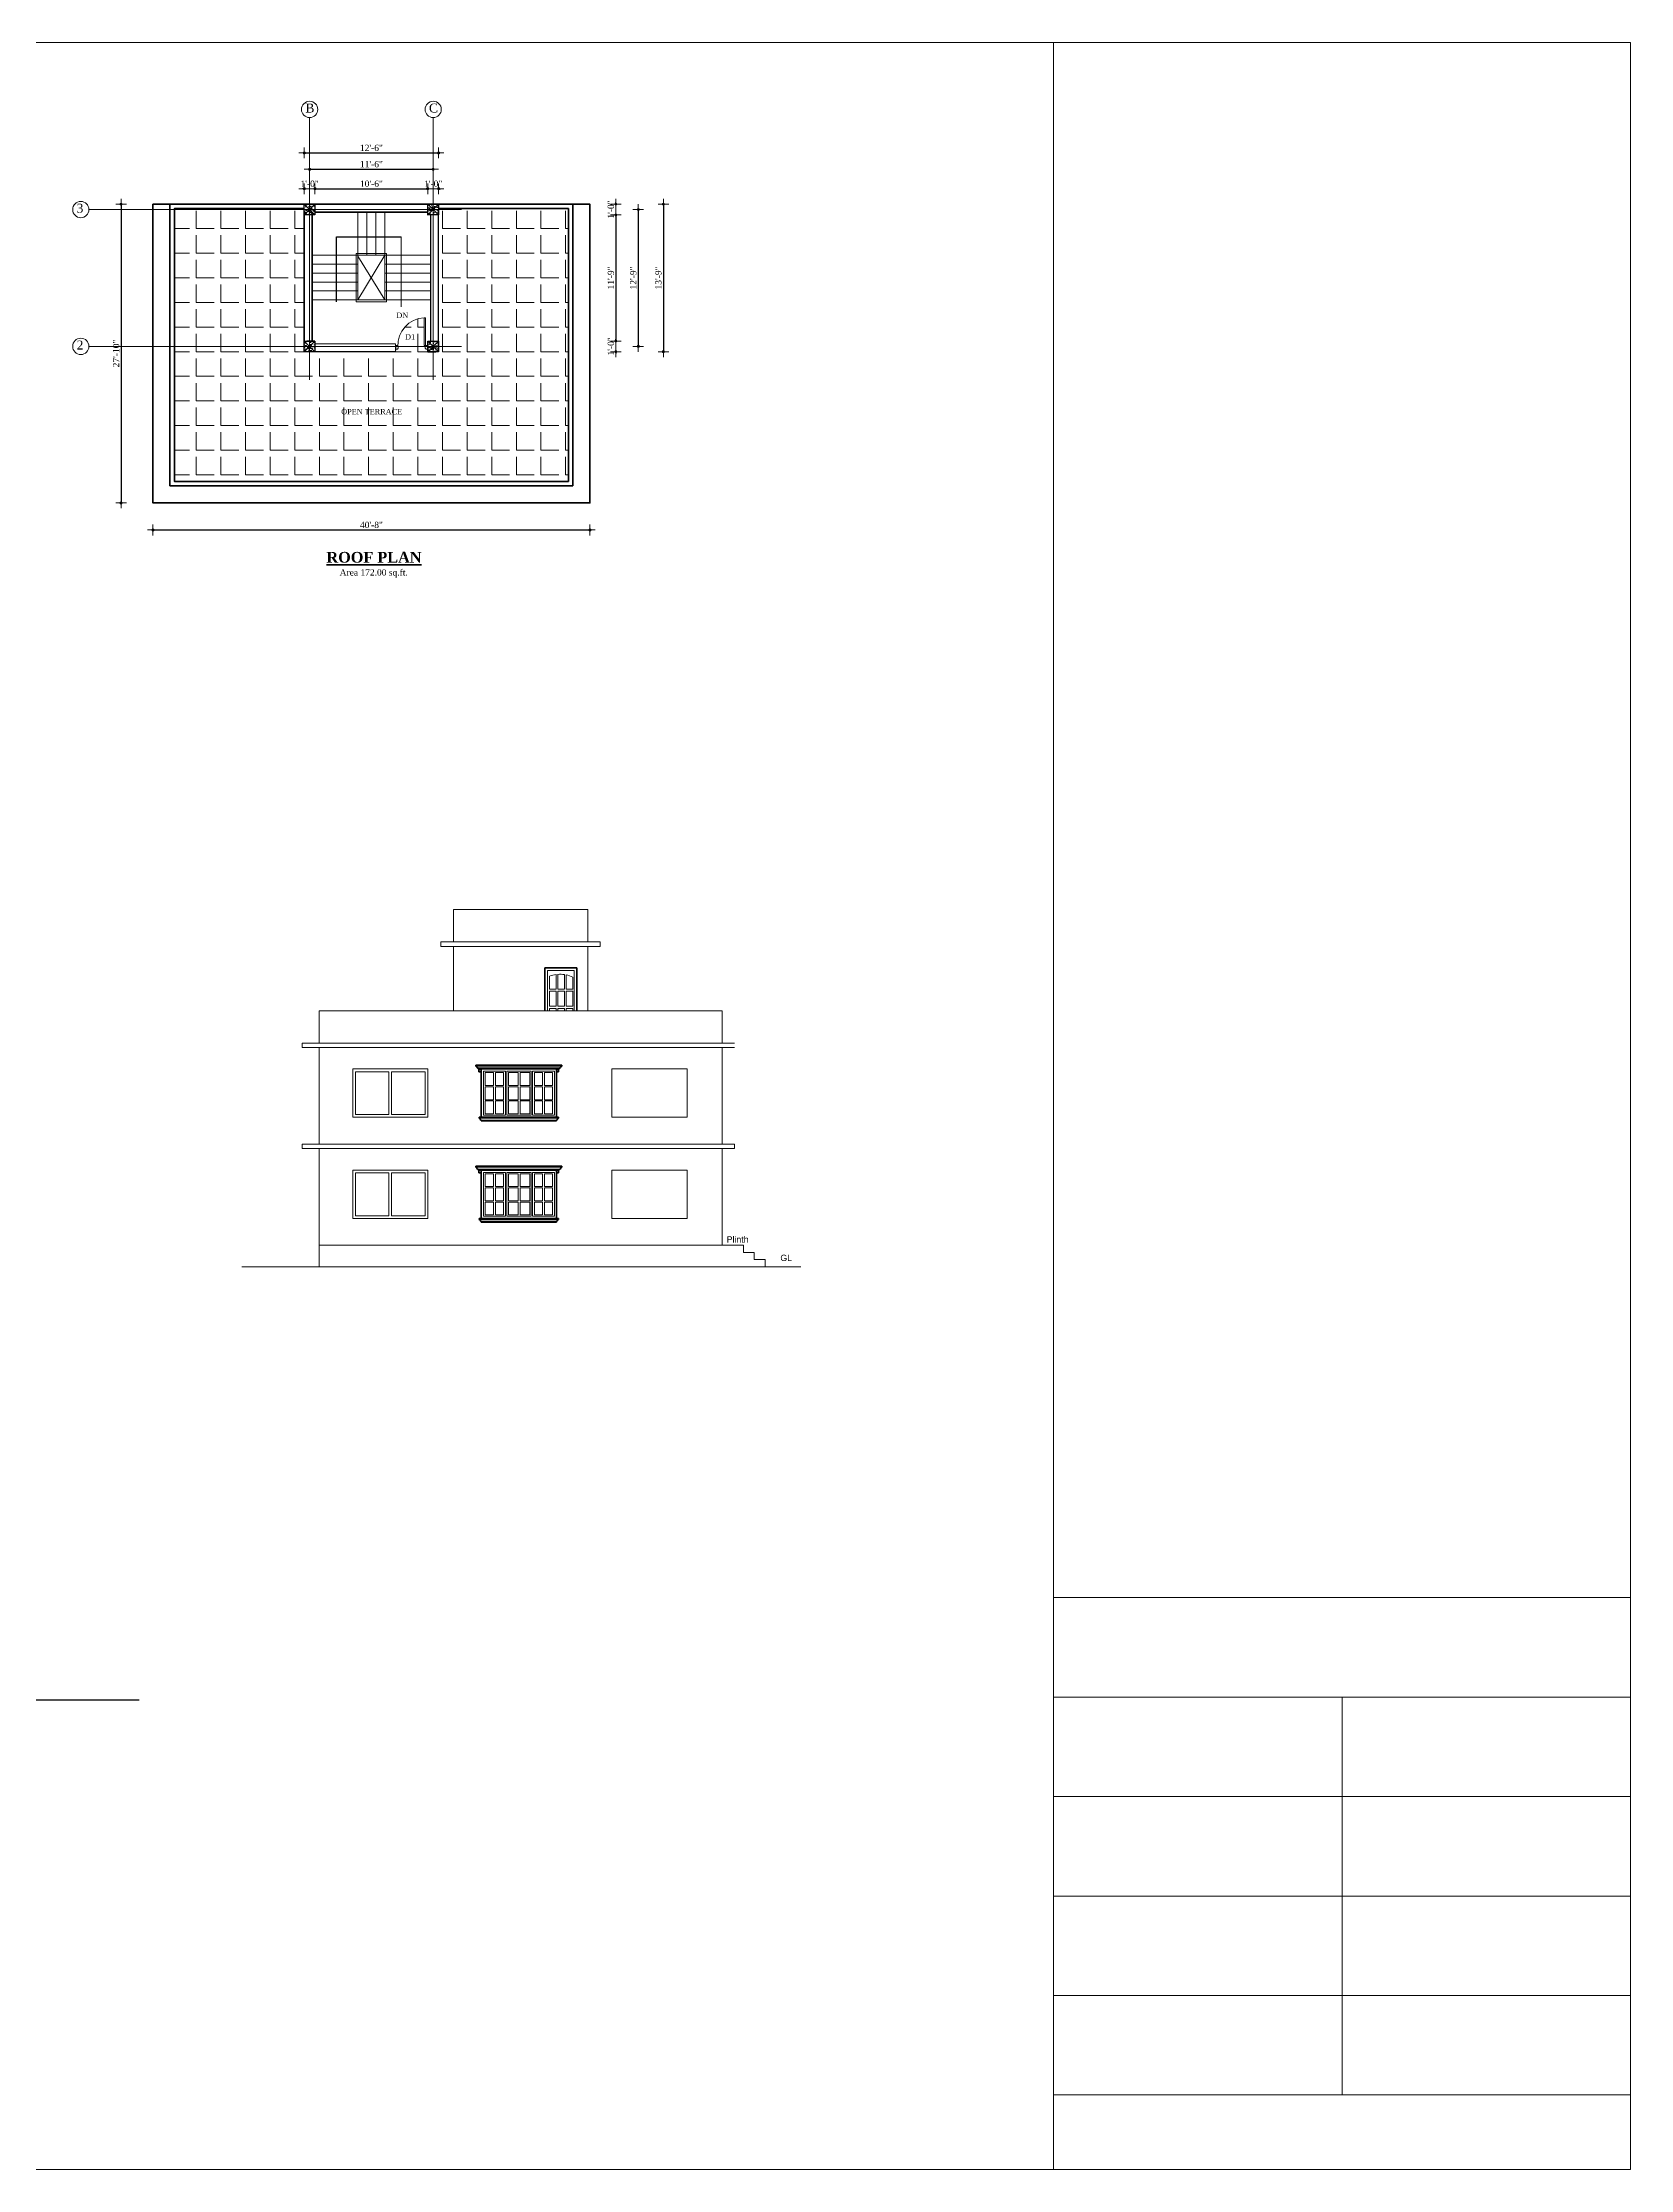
# Model space of a CAD drawing. Header units: inches. Extents: x 897 to 49934, y -34925 to -18564.
# Drawn here: x 9100 to 10873, y -27149 to -24773 of the extents above; entities that cross this region are included whole.
import ezdxf

# ---------------------------------------------------------------- set-up
doc = ezdxf.new("R2010")
doc.units = ezdxf.units.IN
doc.header["$LTSCALE"] = 35
doc.header["$MEASUREMENT"] = 0
doc.header["$PDMODE"] = 34
for name, color, linetype, lineweight in [('CORNICE', 150, 'Continuous', 9), ('DIMENSION', 115, 'Continuous', 15), ('DOOR ELEVATION', 21, 'Continuous', 15), ('ELEVATION', 30, 'Continuous', 35), ('HACTH', 8, 'Continuous', 13), ('SES- Door&Window', 21, 'Continuous', 15), ('SES-DIMENSION', 142, 'Continuous', 13), ('SES-Elevation', 4, 'Continuous', 15), ('SES-HACTH', 8, 'Continuous', 13), ('SES-Leader', 2, 'Continuous', 15), ('SES-REBARS', 1, 'Continuous', 40), ('SES-Set Back Line', 2, 'Continuous', 15), ('SES-Staircase', 134, 'Continuous', 13), ('SES-TEXT', 3, 'Continuous', 20), ('SES-TitleText', 7, 'Continuous', 40), ('SES-Wall Plan', 6, 'Continuous', 30), ('WINDOW FRAME', 3, 'Continuous', 15)]:
    doc.layers.add(name, color=color, linetype=linetype, lineweight=lineweight)
doc.layers.add('Layer 1', color=7, linetype='Continuous')
doc.styles.add('7 INCH', font='times.ttf', dxfattribs={"height": 7})
doc.styles.add('SES-ARAIL', font='times.ttf', dxfattribs={"height": 6})
doc.styles.add('SES-Title Text', font='times.ttf', dxfattribs={"height": 10})
doc.styles.get("Standard").update_dxf_attribs({"font": 'arial.ttf'})
doc.dimstyles.new('7 INCH', dxfattribs={"dimscale": 0, "dimtxt": 7, "dimasz": 1, "dimexe": 2, "dimexo": 9, "dimgap": 2, "dimtad": 1, "dimdec": 0, "dimzin": 3, "dimdsep": 46, "dimlunit": 4, "dimtxsty": '7 INCH', "dimblk": 'DIM', "dimcen": 3, "dimdle": 3, "dimse1": 1, "dimse2": 1, "dimclrd": 256, "dimclre": 256, "dimclrt": 7, "dimadec": 1, "dimazin": 2, "dimtfac": 1, "dimtdec": 0, "dimtix": 1, "dimtofl": 0, "dimtmove": 2, "dimatfit": 3, "dimldrblk": 'ARW', "dimfxl": 2, "dimfrac": 2, "dimtolj": 2, "dimtzin": 0, "dimarcsym": 0})

# ---------------------------------------------------------------- blocks, each defined once
blk = doc.blocks.new('c11')
at = {"layer": 'SES-HACTH', "linetype": 'ByBlock'}
h = blk.add_hatch(dxfattribs=at)
h.set_pattern_fill('AR-CONC', color=256)
h.set_pattern_definition([(50, (-20422.33, 19414.4167), (7.1726018, -0.6275213), [0.75, -8.25]), (355, (-20422.33, 19414.417), (-1.3875133, 7.5219213), [0.6, -6.6]), (100.451444, (-20421.732, 19414.3644), (5.7850885, 6.8943999), [0.637402, -7.0114211]), (46.1842, (-20422.33, 19416.417), (10.6724133, -1.6551928), [1.125, -12.375]), (96.635635, (-20421.441, 19416.279), (9.3466195, 9.741186), [0.9561034, -10.5171376]), (351.184164, (-20422.33, 19416.417), (9.3466195, 9.741186), [0.9, -9.9]), (21, (-20421.33, 19415.9167), (5.9690705, -4.0261889), [0.75, -8.25]), (326, (-20421.33, 19415.917), (2.4331533, 7.2515005), [0.6, -6.6]), (71.451445, (-20420.8325, 19415.581), (8.4022238, 3.2253115), [0.6374019, -7.0114211]), (37.5, (-20422.33, 19414.4167), (0.12159855, 3.32893854), [0, -6.52, 0, -6.7, 0, -6.625]), (7.5, (-20422.33, 19414.4167), (2.63069537, 3.9441171), [0, -3.82, 0, -6.37, 0, -2.525]), (327.5, (-20424.56, 19414.4167), (5.33822436, -0.22554872), [0, -2.5, 0, -7.8, 0, -10.35]), (317.5, (-20425.56, 19414.4167), (5.8318617, 1.0010498), [0, -3.25, 0, -5.18, 0, -7.35])])
h.paths.add_polyline_path([(-6, 6), (-6, -6), (6, -6), (6, 6)])
for p, q in [((-6, 6), (6, -6)), ((6, 6), (-6, -6))]:
    blk.add_line(p, q, dxfattribs=at)
at = {"layer": 'SES-Wall Plan', "linetype": 'ByBlock'}
blk.add_lwpolyline([(-6, 6), (6, 6), (6, -6), (-6, -6)], close=True, dxfattribs=at)
blk = doc.blocks.new('DIM')
at = {"layer": 'SES-DIMENSION'}
h = blk.add_hatch(color=256, dxfattribs=at)
h.paths.add_polyline_path([(0, 1.28), (0, 0), (1.28, 0, 0.414214)])
h.paths.add_polyline_path([(1.28, 0), (0, 0), (0, -1.28, 0.414214)])
h.paths.add_polyline_path([(0, 0), (-1.28, 0, 0.414214), (0, -1.28)])
h.paths.add_polyline_path([(0, 1.28, 0.414214), (-1.28, 0), (0, 0)])
for p, q in [((0, 6), (0, -6)), ((-6, 0), (6, 0))]:
    blk.add_line(p, q, dxfattribs=at)
blk.add_circle((0, 0), 1.28, dxfattribs=at)
blk = doc.blocks.new('3ls')
at = {"layer": 'SES- Door&Window'}
for p, q in [((-36, -2.5), (-34, -2.5)), ((-36, -6.5), (-33.5, -6.5)), ((-34, -2.5), (-33, -3.5)), ((-33.5, -6.5), (-33.5, -5)), ((-33.5, -5), (-33, -5)), ((-33, -5), (-33, -3.5)), ((-2, -2.5), (-3, -3.5)), ((-3, -5), (-3, -3.5)), ((-2.5, -5), (-3, -5)), ((-2.5, -6.5), (-2.5, -5)), ((0, -6.5), (-2.5, -6.5)), ((0, -2.5), (-2, -2.5))]:
    blk.add_line(p, q, dxfattribs=at)
blk.add_lwpolyline([(-2.5, -6.5), (-2.5, -37.5), (-4, -37.5), (-4, -6.5)], close=True, dxfattribs=at)
blk.add_arc((-2.5, -6.5), 31, 177.2298, 267.2298, dxfattribs=at)
at = {"layer": 'SES-Wall Plan', "color": 6, "ltscale": 2}
for p, q in [((-36, -6.5), (-36, -1.5)), ((0, -6.5), (0, -1.5))]:
    blk.add_line(p, q, dxfattribs=at)
blk = doc.blocks.new('*D1019')
at = {"layer": 'Defpoints', "color": 0, "transparency": 16777216}
for p in [(9404.1, -24936), (9392.1, -24953.2), (9404.1, -24953.2)]:
    blk.add_point(p, dxfattribs=at)
at = {"layer": 'SES-DIMENSION', "lineweight": -2, "transparency": 16777216}
for p, q in [((9391.1, -24936), (9390.1, -24936)), ((9405.1, -24936), (9406.1, -24936))]:
    blk.add_line(p, q, dxfattribs=at)
blk.add_blockref('DIM', (9392.1, -24936), dxfattribs=at)
at = {"layer": 'SES-DIMENSION', "lineweight": -2, "transparency": 16777216, "rotation": 180}
blk.add_blockref('DIM', (9404.1, -24936), dxfattribs=at)
at = {"layer": 'SES-DIMENSION', "color": 7, "transparency": 16777216, "insert": (9398.1, -24930.4), "char_height": 7, "attachment_point": 5, "style": '7 INCH'}
blk.add_mtext('\\A2;1\'-0"', dxfattribs=at)
blk = doc.blocks.new('ARW')
at = {"layer": 'SES-DIMENSION'}
blk.add_lwpolyline([(10, 0, 0, 6, 0), (0, 0, 0, 0, 0), (10, 0, 0, 0, 0)], format="xyseb", dxfattribs=at)
blk = doc.blocks.new('*D1020')
at = {"layer": 'Defpoints', "color": 0, "transparency": 16777216}
for p in [(9530.1, -24936), (9404.1, -24953.2), (9530.1, -24953.2)]:
    blk.add_point(p, dxfattribs=at)
at = {"layer": 'SES-DIMENSION', "lineweight": -2, "transparency": 16777216}
blk.add_line((9405.1, -24936), (9529.1, -24936), dxfattribs=at)
at = {"layer": 'SES-DIMENSION', "lineweight": -2, "transparency": 16777216, "rotation": 180}
blk.add_blockref('DIM', (9404.1, -24936), dxfattribs=at)
at = {"layer": 'SES-DIMENSION', "lineweight": -2, "transparency": 16777216}
blk.add_blockref('DIM', (9530.1, -24936), dxfattribs=at)
at = {"layer": 'SES-DIMENSION', "color": 7, "transparency": 16777216, "insert": (9467.1, -24930.4), "char_height": 7, "attachment_point": 5, "style": '7 INCH'}
blk.add_mtext('\\A2;10\'-6"', dxfattribs=at)
blk = doc.blocks.new('*D1021')
at = {"layer": 'Defpoints', "color": 0, "transparency": 16777216}
for p in [(9542.1, -24936), (9530.1, -24953.2), (9542.1, -24953.2)]:
    blk.add_point(p, dxfattribs=at)
at = {"layer": 'SES-DIMENSION', "lineweight": -2, "transparency": 16777216}
for p, q in [((9529.1, -24936), (9528.1, -24936)), ((9543.1, -24936), (9544.1, -24936))]:
    blk.add_line(p, q, dxfattribs=at)
blk.add_blockref('DIM', (9530.1, -24936), dxfattribs=at)
at = {"layer": 'SES-DIMENSION', "lineweight": -2, "transparency": 16777216, "rotation": 180}
blk.add_blockref('DIM', (9542.1, -24936), dxfattribs=at)
at = {"layer": 'SES-DIMENSION', "color": 7, "transparency": 16777216, "insert": (9536.1, -24930.4), "char_height": 7, "attachment_point": 5, "style": '7 INCH'}
blk.add_mtext('\\A2;1\'-0"', dxfattribs=at)
blk = doc.blocks.new('*D1022')
at = {"layer": 'Defpoints', "color": 0, "transparency": 16777216}
for p in [(9536.1, -24914.2), (9398.1, -24953.2), (9536.1, -24953.2)]:
    blk.add_point(p, dxfattribs=at)
at = {"layer": 'SES-DIMENSION', "lineweight": -2, "transparency": 16777216}
blk.add_line((9399.1, -24914.2), (9535.1, -24914.2), dxfattribs=at)
at = {"layer": 'SES-DIMENSION', "lineweight": -2, "transparency": 16777216, "rotation": 180}
blk.add_blockref('DIM', (9398.1, -24914.2), dxfattribs=at)
at = {"layer": 'SES-DIMENSION', "lineweight": -2, "transparency": 16777216}
blk.add_blockref('DIM', (9536.1, -24914.2), dxfattribs=at)
at = {"layer": 'SES-DIMENSION', "color": 7, "transparency": 16777216, "insert": (9467.1, -24908.6), "char_height": 7, "attachment_point": 5, "style": '7 INCH'}
blk.add_mtext('\\A2;11\'-6"', dxfattribs=at)
blk = doc.blocks.new('*D1023')
at = {"layer": 'Defpoints', "color": 0, "transparency": 16777216}
for p in [(9542.1, -24895.9), (9392.1, -24953.2), (9542.1, -24953.2)]:
    blk.add_point(p, dxfattribs=at)
at = {"layer": 'SES-DIMENSION', "lineweight": -2, "transparency": 16777216}
blk.add_line((9393.1, -24895.9), (9541.1, -24895.9), dxfattribs=at)
at = {"layer": 'SES-DIMENSION', "lineweight": -2, "transparency": 16777216, "rotation": 180}
blk.add_blockref('DIM', (9392.1, -24895.9), dxfattribs=at)
at = {"layer": 'SES-DIMENSION', "lineweight": -2, "transparency": 16777216}
blk.add_blockref('DIM', (9542.1, -24895.9), dxfattribs=at)
at = {"layer": 'SES-DIMENSION', "color": 7, "transparency": 16777216, "insert": (9467.1, -24890.4), "char_height": 7, "attachment_point": 5, "style": '7 INCH'}
blk.add_mtext('\\A2;12\'-6"', dxfattribs=at)
blk = doc.blocks.new('*D1024')
at = {"layer": 'Defpoints', "color": 0, "transparency": 16777216}
for p in [(9542.1, -24953.2), (9542.1, -24965.2), (9740.1, -24965.2)]:
    blk.add_point(p, dxfattribs=at)
at = {"layer": 'SES-DIMENSION', "lineweight": -2, "transparency": 16777216}
for p, q in [((9740.1, -24952.2), (9740.1, -24951.2)), ((9740.1, -24966.2), (9740.1, -24967.2))]:
    blk.add_line(p, q, dxfattribs=at)
for p, rotation in [((9740.1, -24953.2), 270), ((9740.1, -24965.2), 90)]:
    blk.add_blockref('DIM', p, dxfattribs=dict(at, rotation=rotation))
at = {"layer": 'SES-DIMENSION', "color": 7, "transparency": 16777216, "insert": (9734.6, -24959.2), "char_height": 7, "attachment_point": 5, "rotation": 90, "style": '7 INCH'}
blk.add_mtext('\\A2;1\'-0"', dxfattribs=at)
blk = doc.blocks.new('*D1025')
at = {"layer": 'Defpoints', "color": 0, "transparency": 16777216}
for p in [(9542.1, -24965.2), (9539.1, -25106.1), (9740.1, -25106.1)]:
    blk.add_point(p, dxfattribs=at)
at = {"layer": 'SES-DIMENSION', "lineweight": -2, "transparency": 16777216}
blk.add_line((9740.1, -24966.2), (9740.1, -25105.1), dxfattribs=at)
for p, rotation in [((9740.1, -24965.2), 90), ((9740.1, -25106.1), 270)]:
    blk.add_blockref('DIM', p, dxfattribs=dict(at, rotation=rotation))
at = {"layer": 'SES-DIMENSION', "color": 7, "transparency": 16777216, "insert": (9734.6, -25035.7), "char_height": 7, "attachment_point": 5, "rotation": 90, "style": '7 INCH'}
blk.add_mtext('\\A2;11\'-9"', dxfattribs=at)
blk = doc.blocks.new('*D1026')
at = {"layer": 'Defpoints', "color": 0, "transparency": 16777216}
for p in [(9539.1, -25106.1), (9539.1, -25118.1), (9740.1, -25118.1)]:
    blk.add_point(p, dxfattribs=at)
at = {"layer": 'SES-DIMENSION', "lineweight": -2, "transparency": 16777216}
for p, q in [((9740.1, -25105.1), (9740.1, -25104.1)), ((9740.1, -25119.1), (9740.1, -25120.1))]:
    blk.add_line(p, q, dxfattribs=at)
for p, rotation in [((9740.1, -25106.1), 270), ((9740.1, -25118.1), 90)]:
    blk.add_blockref('DIM', p, dxfattribs=dict(at, rotation=rotation))
at = {"layer": 'SES-DIMENSION', "color": 7, "transparency": 16777216, "insert": (9734.6, -25112.1), "char_height": 7, "attachment_point": 5, "rotation": 90, "style": '7 INCH'}
blk.add_mtext('\\A2;1\'-0"', dxfattribs=at)
blk = doc.blocks.new('*D1027')
at = {"layer": 'Defpoints', "color": 0, "transparency": 16777216}
for p in [(9542.1, -24959.2), (9542.1, -25112.1), (9765.1, -25112.1)]:
    blk.add_point(p, dxfattribs=at)
at = {"layer": 'SES-DIMENSION', "lineweight": -2, "transparency": 16777216}
blk.add_line((9765.1, -24960.2), (9765.1, -25111.1), dxfattribs=at)
for p, rotation in [((9765.1, -24959.2), 90), ((9765.1, -25112.1), 270)]:
    blk.add_blockref('DIM', p, dxfattribs=dict(at, rotation=rotation))
at = {"layer": 'SES-DIMENSION', "color": 7, "transparency": 16777216, "insert": (9759.6, -25035.7), "char_height": 7, "attachment_point": 5, "rotation": 90, "style": '7 INCH'}
blk.add_mtext('\\A2;12\'-9"', dxfattribs=at)
blk = doc.blocks.new('*D1028')
at = {"layer": 'Defpoints', "color": 0, "transparency": 16777216}
for p in [(9542.1, -24953.2), (9542.1, -25118.1), (9793.2, -25118.1)]:
    blk.add_point(p, dxfattribs=at)
at = {"layer": 'SES-DIMENSION', "lineweight": -2, "transparency": 16777216}
blk.add_line((9793.2, -24954.2), (9793.2, -25117.1), dxfattribs=at)
for p, rotation in [((9793.2, -24953.2), 90), ((9793.2, -25118.1), 270)]:
    blk.add_blockref('DIM', p, dxfattribs=dict(at, rotation=rotation))
at = {"layer": 'SES-DIMENSION', "color": 7, "transparency": 16777216, "insert": (9787.6, -25035.7), "char_height": 7, "attachment_point": 5, "rotation": 90, "style": '7 INCH'}
blk.add_mtext('\\A2;13\'-9"', dxfattribs=at)
blk = doc.blocks.new('*D1029')
at = {"layer": 'Defpoints', "color": 0, "transparency": 16777216}
for p in [(9223.1, -24953.2), (9187.5, -25287), (9223.1, -25287)]:
    blk.add_point(p, dxfattribs=at)
at = {"layer": 'SES-DIMENSION', "lineweight": -2, "transparency": 16777216}
blk.add_line((9187.5, -24954.2), (9187.5, -25286), dxfattribs=at)
for p, rotation in [((9187.5, -24953.2), 90), ((9187.5, -25287), 270)]:
    blk.add_blockref('DIM', p, dxfattribs=dict(at, rotation=rotation))
at = {"layer": 'SES-DIMENSION', "color": 7, "transparency": 16777216, "insert": (9182, -25120.1), "char_height": 7, "attachment_point": 5, "rotation": 90, "style": '7 INCH'}
blk.add_mtext('\\A2;27\'-10"', dxfattribs=at)
blk = doc.blocks.new('*D1030')
at = {"layer": 'Defpoints', "color": 0, "transparency": 16777216}
for p in [(9223.1, -25287), (9711.1, -25287), (9711.1, -25317.2)]:
    blk.add_point(p, dxfattribs=at)
at = {"layer": 'SES-DIMENSION', "lineweight": -2, "transparency": 16777216}
blk.add_line((9224.1, -25317.2), (9710.1, -25317.2), dxfattribs=at)
at = {"layer": 'SES-DIMENSION', "lineweight": -2, "transparency": 16777216, "rotation": 180}
blk.add_blockref('DIM', (9223.1, -25317.2), dxfattribs=at)
at = {"layer": 'SES-DIMENSION', "lineweight": -2, "transparency": 16777216}
blk.add_blockref('DIM', (9711.1, -25317.2), dxfattribs=at)
at = {"layer": 'SES-DIMENSION', "color": 7, "transparency": 16777216, "insert": (9467.1, -25311.6), "char_height": 7, "attachment_point": 5, "style": '7 INCH'}
blk.add_mtext('\\A2;40\'-8"', dxfattribs=at)
blk = doc.blocks.new('dfdsa')
at = {"layer": 'CORNICE'}
for p, q in [((59732.9, -14585.2), (59636.9, -14585.2)), ((59730.6, -14587.3), (59639.2, -14587.3)), ((59730.1, -14587.8), (59639.7, -14587.8)), ((59642.9, -14589), (59640.4, -14589)), ((59642.9, -14591), (59640.4, -14591)), ((59726.9, -14589), (59729.4, -14589)), ((59726.9, -14591), (59729.4, -14591)), ((59729.2, -14643.5), (59640.6, -14643.5)), ((59726.9, -14645.5), (59642.9, -14645.5))]:
    blk.add_line(p, q, dxfattribs=at)
at = {"layer": 'ELEVATION', "linetype": 'Continuous'}
for p, q in [((59732.9, -14584.2), (59636.9, -14584.2)), ((59636.9, -14585.2), (59636.9, -14584.2)), ((59636.9, -14585.2), (59636.9, -14584.2)), ((59639.2, -14587.3), (59639.2, -14587.8)), ((59639.7, -14587.8), (59639.2, -14587.8)), ((59639.7, -14587.8), (59639.7, -14588.5)), ((59640.4, -14588.5), (59639.7, -14588.5)), ((59640.4, -14588.5), (59640.4, -14591.5)), ((59640.4, -14588.5), (59729.4, -14588.5)), ((59729.4, -14588.5), (59730.1, -14588.5)), ((59729.4, -14588.5), (59729.4, -14591.5)), ((59730.1, -14587.8), (59730.6, -14587.8)), ((59730.1, -14587.8), (59730.1, -14588.5)), ((59730.6, -14587.3), (59730.6, -14587.8)), ((59732.9, -14585.2), (59732.9, -14584.2)), ((59732.9, -14585.2), (59732.9, -14584.2)), ((59642.9, -14591.5), (59640.4, -14591.5)), ((59726.9, -14591.5), (59729.4, -14591.5)), ((59640.6, -14643.5), (59640.6, -14642.5)), ((59729.2, -14642.5), (59640.6, -14642.5)), ((59642.9, -14645.5), (59642.9, -14646.5)), ((59726.9, -14646.5), (59642.9, -14646.5)), ((59726.9, -14645.5), (59726.9, -14646.5)), ((59729.2, -14643.5), (59729.2, -14642.5))]:
    blk.add_line(p, q, dxfattribs=at)
blk.add_lwpolyline([(59642.9, -14588.5), (59726.9, -14588.5), (59726.9, -14642.5), (59642.9, -14642.5)], close=True, dxfattribs=at)
for centre, start, end in [((59636.6, -14586.5), 11.637, 78.363), ((59639.2, -14586), 191.637, 270), ((59730.6, -14586), 270, 348.363), ((59733.2, -14586.5), 101.637, 168.363), ((59640.4, -14644.8), 11.637, 78.363), ((59642.9, -14644.2), 191.637, 270), ((59726.9, -14644.2), 270, 348.363), ((59729.4, -14644.8), 101.637, 168.363)]:
    blk.add_arc(centre, 1.29, start, end, dxfattribs=at)
at = {"layer": 'HACTH', "ltscale": 2}
for points in [[(59647.4, -14592.5), (59656.5, -14592.5), (59656.5, -14606.9), (59647.4, -14606.9)], [(59647.4, -14608.3), (59656.5, -14608.3), (59656.5, -14622.8), (59647.4, -14622.8)], [(59658.8, -14592.5), (59667.9, -14592.5), (59667.9, -14606.9), (59658.8, -14606.9)], [(59658.8, -14608.3), (59667.9, -14608.3), (59667.9, -14622.8), (59658.8, -14622.8)], [(59673.3, -14592.5), (59684.2, -14592.5), (59684.2, -14606.9), (59673.3, -14606.9)], [(59673.3, -14608.3), (59684.2, -14608.3), (59684.2, -14622.8), (59673.3, -14622.8)], [(59686.4, -14592.5), (59697.3, -14592.5), (59697.3, -14606.9), (59686.4, -14606.9)], [(59686.4, -14608.3), (59697.3, -14608.3), (59697.3, -14622.8), (59686.4, -14622.8)], [(59702.3, -14592.5), (59711.4, -14592.5), (59711.4, -14606.9), (59702.3, -14606.9)], [(59702.3, -14608.3), (59711.4, -14608.3), (59711.4, -14622.8), (59702.3, -14622.8)], [(59713.6, -14592.5), (59722.7, -14592.5), (59722.7, -14606.9), (59713.6, -14606.9)], [(59713.6, -14608.3), (59722.7, -14608.3), (59722.7, -14622.8), (59713.6, -14622.8)], [(59647.4, -14624.1), (59656.5, -14624.1), (59656.5, -14638.5), (59647.4, -14638.5)], [(59658.8, -14624.1), (59667.9, -14624.1), (59667.9, -14638.5), (59658.8, -14638.5)], [(59673.3, -14624.1), (59684.2, -14624.1), (59684.2, -14638.5), (59673.3, -14638.5)], [(59686.4, -14624.1), (59697.3, -14624.1), (59697.3, -14638.5), (59686.4, -14638.5)], [(59702.3, -14624.1), (59711.4, -14624.1), (59711.4, -14638.5), (59702.3, -14638.5)], [(59713.6, -14624.1), (59722.7, -14624.1), (59722.7, -14638.5), (59713.6, -14638.5)]]:
    blk.add_lwpolyline(points, close=True, dxfattribs=at)
at = {"layer": 'WINDOW FRAME'}
for points in [[(59645.4, -14591), (59669.9, -14591), (59669.9, -14640), (59645.4, -14640)], [(59671.4, -14591), (59698.9, -14591), (59698.9, -14640), (59671.4, -14640)], [(59700.2, -14591), (59724.7, -14591), (59724.7, -14640), (59700.2, -14640)]]:
    blk.add_lwpolyline(points, close=True, dxfattribs=at)
blk = doc.blocks.new('sdfhdfgb')
at = {"layer": 'SES-DIMENSION'}
for p, q in [((7509.3, -24772.7), (10873.3, -24772.7)), ((10229, -24772.7), (10229, -27148.7)), ((10873.3, -24772.7), (10873.3, -27148.7)), ((10229, -26509.9), (10873.3, -26509.9)), ((10229, -26621), (10873.3, -26621)), ((10551.2, -26621), (10551.2, -27065.4)), ((10229, -26732.1), (10873.3, -26732.1)), ((10229, -26843.2), (10873.3, -26843.2)), ((10229, -26954.3), (10873.3, -26954.3)), ((10229, -27065.4), (10873.3, -27065.4)), ((10873.3, -27148.7), (7509.3, -27148.7))]:
    blk.add_line(p, q, dxfattribs=at)

msp = doc.modelspace()

# ---------------------------------------------------------------- hatches: boundary and pattern name
at = {"layer": 'HACTH', "transparency": 33554483}
h = msp.add_hatch(dxfattribs=at)
h.set_pattern_fill('ANGLE', color=256, scale=100)
h.set_pattern_definition([(0, (-8218.52, -2265.525), (0, 27.5), [20, -7.5]), (90, (-8218.52, -2265.525), (-27.5, 2e-15), [20, -7.5])])
h.paths.add_polyline_path([(9687.1, -24958.22), (9542.1, -24958.22), (9542.1, -24965.22), (9542.1, -25106.11), (9542.1, -25118.11), (9530.1, -25118.11), (9530.1, -25115.15), (9528.1, -25115.15), (9527.1, -25114.15), (9527.1, -25112.65), (9527.6, -25111.15), (9526.1, -25111.15), (9526.1, -25080.15, 0.4001222), (9496.56, -25111.15), (9496.6, -25111.15), (9496.6, -25112.65), (9497.1, -25112.65), (9497.1, -25114.15), (9496.1, -25115.15), (9494.1, -25115.15), (9494.1, -25116.15), (9494.1, -25118.11), (9404.1, -25118.11), (9395.1, -25118.11), (9392.1, -25118.11), (9392.1, -25106.11), (9392.1, -24965.22), (9392.1, -24958.22), (9247.1, -24958.22), (9247.1, -25263), (9404.1, -25263), (9687.1, -25263)])
h.paths.add_polyline_path([(9431.87, -25189.65), (9500.65, -25189.65), (9500.65, -25180.45), (9431.87, -25180.45)], flags=24)
h.paths.add_polyline_path([(9504.7, -25107.96), (9518.53, -25107.96), (9518.53, -25095.15), (9504.7, -25095.15)], flags=24)

# ---------------------------------------------------------------- linework, layer by layer
at = {"layer": 'DIMENSION', "ltscale": 2}
for points in [[(9673.6, -25813.78), (9673.6, -25830.27), (9665.87, -25830.27), (9665.87, -25815.66)], [(9682.87, -25813.9), (9682.87, -25830.27), (9675.14, -25830.27), (9675.14, -25813.63)], [(9692.21, -25816.71), (9692.21, -25830.27), (9684.49, -25830.27), (9684.49, -25814.18)], [(9665.87, -25854.31), (9665.87, -25851.89), (9673.6, -25851.89), (9673.6, -25854.31)], [(9675.14, -25854.31), (9675.14, -25851.89), (9682.87, -25851.89), (9682.87, -25854.31)], [(9684.49, -25854.31), (9684.49, -25851.89), (9692.21, -25851.89), (9692.21, -25854.31)]]:
    msp.add_lwpolyline(points, dxfattribs=at)
for points in [[(9665.87, -25832.56), (9673.6, -25832.56), (9673.6, -25849.29), (9665.87, -25849.29)], [(9675.14, -25832.56), (9682.87, -25832.56), (9682.87, -25849.29), (9675.14, -25849.29)], [(9684.49, -25832.56), (9692.21, -25832.56), (9692.21, -25849.29), (9684.49, -25849.29)]]:
    msp.add_lwpolyline(points, close=True, dxfattribs=at)
for start, end in [(97.02486, 110.35454), (81.48444, 94.44203), (65.11157, 78.73634)]:
    msp.add_arc((9677.79, -25847.8), 34.27, start, end, dxfattribs=at)
at = {"layer": 'DOOR ELEVATION'}
for p, q in [((9663.72, -25809.31), (9663.72, -25854.31)), ((9663.72, -25809.31), (9693.72, -25809.31)), ((9693.72, -25809.31), (9693.72, -25854.31))]:
    msp.add_line(p, q, dxfattribs=at)
at = {"layer": 'ELEVATION'}
for p, q in [((9660.72, -25806.31), (9660.72, -25854.31)), ((9660.72, -25806.31), (9696.72, -25806.31)), ((9696.72, -25806.31), (9696.72, -25854.31))]:
    msp.add_line(p, q, dxfattribs=at)
at = {"layer": 'Layer 1'}
msp.add_line((8578.16, -26623.98), (9207.66, -26623.98), dxfattribs=at)
at = {"layer": 'SES-DIMENSION'}
for p, q in [((9494.1, -25109.11), (9494.1, -25118.11)), ((9530.1, -25106.11), (9530.1, -25118.11))]:
    msp.add_line(p, q, dxfattribs=at)
at = {"layer": 'SES-DIMENSION', "linetype": 'ByBlock'}
msp.add_lwpolyline([(9500.44, -24989.73), (9500.44, -25067.88)], dxfattribs=at)
at = {"layer": 'SES-DIMENSION'}
for points in [[(9404.1, -25109.11), (9494.1, -25109.11)], [(9404.1, -25118.11), (9494.1, -25118.11)]]:
    msp.add_lwpolyline(points, dxfattribs=at)
for centre in [(9398.1, -24847.38), (9536.1, -24847.38), (9142.55, -24959.22), (9142.55, -25112.11)]:
    msp.add_circle(centre, 9.09, dxfattribs=at)
at = {"layer": 'SES-Elevation'}
for p, q in [((9558.72, -25741.31), (9708.72, -25741.31)), ((9558.72, -25741.31), (9558.72, -25777.31)), ((9708.72, -25741.31), (9708.72, -25777.31)), ((9544.72, -25777.31), (9722.72, -25777.31)), ((9544.72, -25777.31), (9544.72, -25782.31)), ((9722.72, -25777.31), (9722.72, -25782.31)), ((9544.72, -25782.31), (9722.72, -25782.31)), ((9558.72, -25782.31), (9558.72, -25854.31)), ((9708.72, -25782.31), (9708.72, -25854.31)), ((9408.72, -25854.31), (9858.72, -25854.31)), ((9408.72, -25854.31), (9408.72, -25890.31)), ((9858.72, -25854.31), (9858.72, -25890.31)), ((9389.72, -25890.31), (9872.72, -25890.31)), ((9389.72, -25890.31), (9389.72, -25895.31)), ((9389.72, -25895.31), (9872.72, -25895.31)), ((9408.72, -25895.31), (9408.72, -26003.31)), ((9858.72, -25895.31), (9858.72, -26003.31)), ((9446.22, -25919.31), (9530.22, -25919.31)), ((9446.22, -25919.31), (9446.22, -25973.31)), ((9530.22, -25919.31), (9530.22, -25973.31)), ((9589.72, -25919.31), (9673.72, -25919.31)), ((9589.72, -25919.31), (9589.72, -25973.31)), ((9673.72, -25919.31), (9673.72, -25973.31)), ((9735.72, -25919.31), (9819.72, -25919.31)), ((9735.72, -25919.31), (9735.72, -25973.31)), ((9819.72, -25919.31), (9819.72, -25973.31)), ((9449.22, -25922.31), (9486.72, -25922.31)), ((9449.22, -25922.31), (9449.22, -25970.31)), ((9486.72, -25922.31), (9486.72, -25970.31)), ((9489.72, -25922.31), (9527.22, -25922.31)), ((9489.72, -25922.31), (9489.72, -25970.31)), ((9527.22, -25922.31), (9527.22, -25970.31)), ((9446.22, -25973.31), (9530.22, -25973.31)), ((9449.22, -25970.31), (9486.72, -25970.31)), ((9489.72, -25970.31), (9527.22, -25970.31)), ((9589.72, -25973.31), (9673.72, -25973.31)), ((9735.72, -25973.31), (9819.72, -25973.31)), ((9389.72, -26003.31), (9872.72, -26003.31)), ((9389.72, -26003.31), (9389.72, -26008.31)), ((9389.72, -26008.31), (9872.72, -26008.31)), ((9408.72, -26008.31), (9408.72, -26140.31)), ((9858.72, -26008.31), (9858.72, -26116.31)), ((9872.72, -26003.31), (9872.72, -26008.31)), ((9446.22, -26032.31), (9530.22, -26032.31)), ((9446.22, -26032.31), (9446.22, -26086.31)), ((9449.22, -26035.31), (9486.72, -26035.31)), ((9449.22, -26035.31), (9449.22, -26083.31)), ((9486.72, -26035.31), (9486.72, -26083.31)), ((9489.72, -26035.31), (9527.22, -26035.31)), ((9489.72, -26035.31), (9489.72, -26083.31)), ((9527.22, -26035.31), (9527.22, -26083.31)), ((9530.22, -26032.31), (9530.22, -26086.31)), ((9589.72, -26032.31), (9673.72, -26032.31)), ((9589.72, -26032.31), (9589.72, -26086.31)), ((9673.72, -26032.31), (9673.72, -26086.31)), ((9735.72, -26032.31), (9819.72, -26032.31)), ((9735.72, -26032.31), (9735.72, -26086.31)), ((9819.72, -26032.31), (9819.72, -26086.31)), ((9446.22, -26086.31), (9530.22, -26086.31)), ((9449.22, -26083.31), (9486.72, -26083.31)), ((9489.72, -26083.31), (9527.22, -26083.31)), ((9589.72, -26086.31), (9673.72, -26086.31)), ((9735.72, -26086.31), (9819.72, -26086.31)), ((9408.72, -26116.31), (9882.72, -26116.31)), ((9322.38, -26140.31), (9946.88, -26140.31))]:
    msp.add_line(p, q, dxfattribs=at)
msp.add_lwpolyline([(9906.72, -26140.31), (9906.72, -26132.31), (9894.72, -26132.31), (9894.72, -26124.31), (9882.72, -26124.31), (9882.72, -26116.31), (9858.72, -26116.31)], dxfattribs=at)
at = {"layer": 'SES-REBARS', "color": 6, "linetype": 'ByBlock'}
for p, q in [((9392.1, -25106.11), (9392.1, -24965.22)), ((9401.1, -25106.11), (9401.1, -24962.22)), ((9395.1, -25106.11), (9404.1, -25106.11)), ((9530.1, -25118.11), (9539.1, -25118.11)), ((9692.1, -25268), (9242.1, -25268))]:
    msp.add_line(p, q, dxfattribs=at)
for points in [[(9404.1, -25287), (9711.1, -25287), (9711.1, -24953.22), (9223.1, -24953.22), (9223.1, -25287), (9404.1, -25287)], [(9692.1, -25268), (9692.1, -24953.22), (9242.1, -24953.22), (9242.1, -25268)], [(9392.1, -24958.22), (9247.1, -24958.22), (9247.1, -25263), (9687.1, -25263)], [(9530.1, -24962.22), (9404.1, -24962.22)], [(9687.1, -25263), (9687.1, -24958.22), (9542.1, -24958.22)]]:
    msp.add_lwpolyline(points, dxfattribs=at)
at = {"layer": 'SES-Set Back Line'}
for p, q in [((9398.1, -24856.47), (9398.1, -25149.36)), ((9536.1, -24856.47), (9536.1, -25149.36)), ((9567.62, -24959.22), (9151.64, -24959.22)), ((9567.62, -25112.11), (9151.64, -25112.11))]:
    msp.add_line(p, q, dxfattribs=at)
at = {"layer": 'SES-Staircase', "linetype": 'ByBlock'}
for p, q in [((9452.1, -24962.22), (9452.1, -25060.22)), ((9462.1, -24962.22), (9462.1, -25010.22)), ((9472.1, -24962.22), (9472.1, -25010.22)), ((9482.1, -24962.22), (9482.1, -25060.22)), ((9533.1, -25010.22), (9401.1, -25010.22)), ((9452.1, -25060.22), (9482.1, -25010.22)), ((9482.1, -25060.22), (9452.1, -25011.22)), ((9452.1, -25020.22), (9401.1, -25020.22)), ((9452.1, -25030.22), (9401.1, -25030.22)), ((9452.1, -25040.22), (9401.1, -25040.22)), ((9533.1, -25020.22), (9482.1, -25020.22)), ((9533.1, -25030.22), (9482.1, -25030.22)), ((9533.1, -25040.22), (9482.1, -25040.22)), ((9452.1, -25050.22), (9401.1, -25050.22)), ((9533.1, -25060.22), (9401.1, -25060.22)), ((9533.1, -25050.22), (9482.1, -25050.22))]:
    msp.add_line(p, q, dxfattribs=at)
for points in [[(9450.1, -25062.22), (9484.1, -25062.22), (9484.1, -25008.22), (9450.1, -25008.22)], [(9452.1, -25060.22), (9482.1, -25060.22), (9482.1, -25010.22), (9452.1, -25010.22)]]:
    msp.add_lwpolyline(points, close=True, dxfattribs=at)
at = {"layer": 'SES-Wall Plan', "linetype": 'ByBlock'}
for p, q in [((9533.1, -24965.22), (9533.1, -25106.11)), ((9542.1, -25106.11), (9542.1, -24965.22)), ((9530.1, -25106.11), (9539.1, -25106.11)), ((9494.1, -25118.11), (9395.1, -25118.11))]:
    msp.add_line(p, q, dxfattribs=at)

# ---------------------------------------------------------------- block references
at = {"layer": 'SES-DIMENSION'}
msp.add_blockref('sdfhdfgb', (0, 0), dxfattribs=at)
at = {"layer": 'SES-Elevation'}
for p in [(-50053.18, -11330.81), (-50053.18, -11443.81)]:
    msp.add_blockref('dfdsa', p, dxfattribs=at)
at = {"layer": 'SES-HACTH', "ltscale": 2, "xscale": -1, "rotation": 180}
msp.add_blockref('3ls', (9530.1, -25117.65), dxfattribs=at)
at = {"layer": 'SES-REBARS', "linetype": 'ByBlock'}
for p in [(9398.1, -24959.22), (9536.1, -24959.22), (9398.1, -25112.11), (9536.1, -25112.11)]:
    msp.add_blockref('c11', p, dxfattribs=at)

# ---------------------------------------------------------------- texts
at = {"layer": 'SES-Elevation', "char_height": 7, "attachment_point": 1}
for s, insert in [('Plinth', (9863.88, -26106.24)), ('GL', (9923.88, -26126.81))]:
    msp.add_mtext_dynamic_manual_height_columns(s, width=100.5, gutter_width=1, heights=[0], dxfattribs=dict(at, insert=insert))
at = {"layer": 'SES-TEXT', "ltscale": 2, "style": 'SES-ARAIL'}
for s, height, p in [('B', 10, (9393.43, -24850.86)), ('C', 10, (9531.43, -24850.86)), ('3', 10, (9137.87, -24962.71)), ('DN', 6, (9495.03, -25080.36)), ('2', 10, (9137.87, -25115.6)), ('OPEN TERRACE', 6, (9433.4, -25187.99))]:
    msp.add_text(s, height=height, dxfattribs=at).set_placement(p)
at = {"layer": 'SES-TEXT', "insert": (9515.95, -25104.55), "char_height": 6, "width": 44.2055, "attachment_point": 9, "style": 'SES-ARAIL'}
msp.add_mtext('D1', dxfattribs=at)
at = {"layer": 'SES-TitleText', "style": 'SES-ARAIL'}
msp.add_text('Area 172.00 sq.ft.', height=7, dxfattribs=at).set_placement((9431.67, -25368.09))
at = {"layer": 'SES-TitleText', "insert": (9416.87, -25341.68), "char_height": 12, "width": 233, "attachment_point": 1, "style": 'SES-Title Text'}
msp.add_mtext('{\\fTimes New Roman|b1|i0|c0|p18;\\LROOF PLAN}', dxfattribs=at)

# ---------------------------------------------------------------- dimensions: what is measured, and where the dimension line sits
at = {"layer": 'SES-DIMENSION'}
for base, p1, p2, picture, middle in [((9542.1, -24895.95), (9392.1, -24953.22), (9542.1, -24953.22), '*D1023', (9467.1, -24890.39)), ((9536.1, -24914.16), (9398.1, -24953.22), (9536.1, -24953.22), '*D1022', (9467.1, -24908.6)), ((9404.1, -24936), (9392.1, -24953.22), (9404.1, -24953.22), '*D1019', (9398.1, -24930.44)), ((9530.1, -24936), (9404.1, -24953.22), (9530.1, -24953.22), '*D1020', (9467.1, -24930.44)), ((9542.1, -24936), (9530.1, -24953.22), (9542.1, -24953.22), '*D1021', (9536.1, -24930.44)), ((9711.1, -25317.16), (9223.1, -25287), (9711.1, -25287), '*D1030', (9467.1, -25311.6))]:
    dim = msp.add_linear_dim(base=base, p1=p1, p2=p2, dimstyle='7 INCH', override={"dimscale": 1}, dxfattribs=at)
    dim.commit()
    dim.dimension.update_dxf_attribs({"geometry": picture, "text_midpoint": middle})
for base, p1, p2, picture, middle in [((9187.55, -25287), (9223.1, -24953.22), (9223.1, -25287), '*D1029', (9181.98, -25120.11)), ((9740.14, -24965.22), (9542.1, -24953.22), (9542.1, -24965.22), '*D1024', (9734.58, -24959.22)), ((9793.21, -25118.11), (9542.1, -24953.22), (9542.1, -25118.11), '*D1028', (9787.64, -25035.67)), ((9740.14, -25106.11), (9542.1, -24965.22), (9539.1, -25106.11), '*D1025', (9734.57, -25035.67)), ((9765.14, -25112.11), (9542.1, -24959.22), (9542.1, -25112.11), '*D1027', (9759.57, -25035.67)), ((9740.14, -25118.11), (9539.1, -25106.11), (9539.1, -25118.11), '*D1026', (9734.58, -25112.11))]:
    dim = msp.add_linear_dim(base=base, p1=p1, p2=p2, angle=90, dimstyle='7 INCH', override={"dimscale": 1}, dxfattribs=at)
    dim.commit()
    dim.dimension.update_dxf_attribs({"geometry": picture, "text_midpoint": middle})

# ---------------------------------------------------------------- leaders
at = {"layer": 'SES-Leader', "linetype": 'ByBlock'}
msp.add_leader([(9428.1, -25062.22), (9428.1, -24989.73), (9500.44, -24989.73)], dimstyle='7 INCH', override={"dimscale": 1, "dimasz": 6, "dimtad": 0}, dxfattribs=at)

doc.saveas('drawing.dxf')
